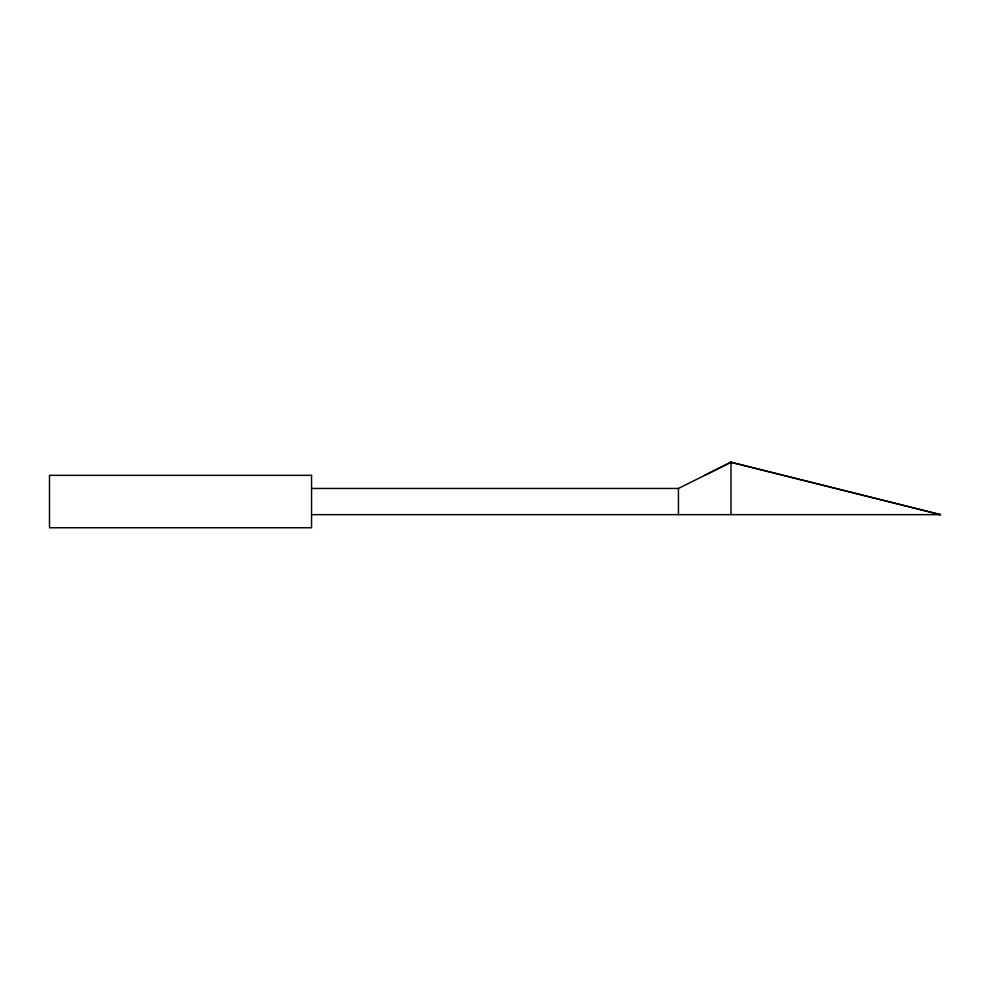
<?xml version="1.0" encoding="UTF-8"?>
<svg xmlns="http://www.w3.org/2000/svg" width="990" height="990" viewBox="0 0 990 990"><rect width="100%" height="100%" fill="white"/><g stroke="black" fill="none" stroke-linecap="round" stroke-linejoin="round"><path stroke-width="1.49" d="M311.553 488.454L678.447 488.454L730.979 462.243L940.5 514.652L311.553 514.652M704.707 475.336L730.88 462.243L940.5 514.652L934.374 513.884M730.979 462.243L730.979 514.652M678.447 488.454L678.447 514.652M311.553 475.349L49.5 475.349L49.5 527.757L311.553 527.757L311.553 475.349"/></g></svg>
